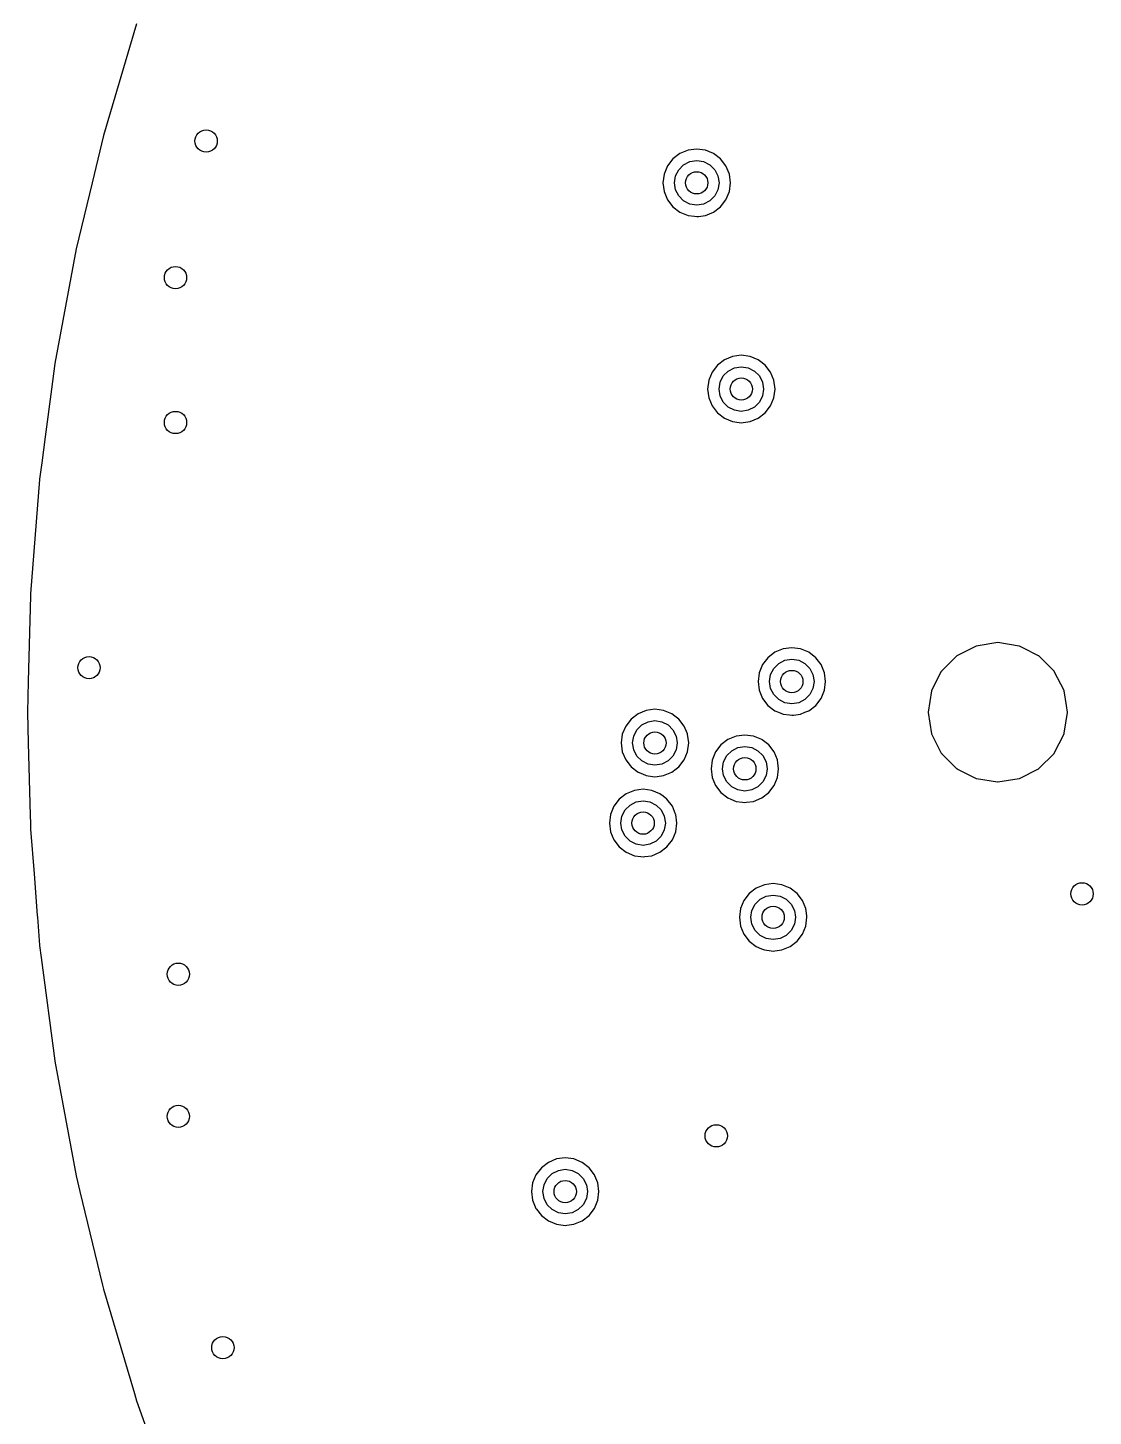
# Model space of a CAD drawing. Extents: x -1.57 to 1.57, y -1.57 to 1.57.
# Drawn here: x -1.575 to -0.822, y -0.497 to 0.484 of the extents above; entities that cross this region are included whole.
import ezdxf

# ---------------------------------------------------------------- set-up
doc = ezdxf.new("R2010")
doc.units = 0
doc.header["$MEASUREMENT"] = 0
doc.layers.add('BLACK', color=7, linetype='CONTINUOUS')

msp = doc.modelspace()

# ---------------------------------------------------------------- linework, layer by layer
at = {"layer": 'BLACK', "linetype": 'CONTINUOUS'}
for p, q in [((-1.52111, 0.40763), (-1.49772, 0.48659)), ((-1.52918, 0.37402), (-1.52113, 0.40754)), ((-1.52113, 0.40754), (-1.52111, 0.40763)), ((-1.11429, 0.39467), (-1.11922, 0.39088)), ((-1.11428, 0.39467), (-1.11429, 0.39467)), ((-1.10853, 0.39705), (-1.11428, 0.39467)), ((-1.10236, 0.39786), (-1.10853, 0.39705)), ((-1.10853, 0.39705), (-1.10853, 0.39705)), ((-1.09619, 0.39705), (-1.10236, 0.39786)), ((-1.10236, 0.39786), (-1.10236, 0.39786)), ((-1.09044, 0.39467), (-1.09619, 0.39705)), ((-1.09619, 0.39705), (-1.09619, 0.39705)), ((-1.0855, 0.39088), (-1.09044, 0.39467)), ((-1.12301, 0.38594), (-1.1254, 0.38019)), ((-1.11922, 0.39088), (-1.12301, 0.38594)), ((-1.12301, 0.38594), (-1.12301, 0.38594)), ((-1.11922, 0.39088), (-1.11922, 0.39088)), ((-1.11734, 0.37888), (-1.1151, 0.38327)), ((-1.1151, 0.38327), (-1.11162, 0.38676)), ((-1.11162, 0.38676), (-1.10723, 0.38899)), ((-1.10723, 0.38899), (-1.10236, 0.38976)), ((-1.10236, 0.38976), (-1.0975, 0.38899)), ((-1.0975, 0.38899), (-1.09311, 0.38676)), ((-1.09311, 0.38676), (-1.08962, 0.38327)), ((-1.08962, 0.38327), (-1.08738, 0.37888)), ((-1.08171, 0.38594), (-1.0855, 0.39088)), ((-1.0855, 0.39088), (-1.0855, 0.39088)), ((-1.0855, 0.39088), (-1.0855, 0.39088)), ((-1.0855, 0.39088), (-1.0855, 0.39088)), ((-1.0855, 0.39088), (-1.0855, 0.39088)), ((-1.07933, 0.38019), (-1.08171, 0.38594)), ((-1.08171, 0.38594), (-1.08171, 0.38594)), ((-1.54036, 0.32747), (-1.52918, 0.37402)), ((-1.1254, 0.38019), (-1.12621, 0.37402)), ((-1.12621, 0.37402), (-1.12621, 0.37402)), ((-1.12621, 0.37402), (-1.1254, 0.36784)), ((-1.1254, 0.38019), (-1.1254, 0.38019)), ((-1.11811, 0.37402), (-1.11734, 0.37888)), ((-1.11734, 0.36915), (-1.11811, 0.37402)), ((-1.08738, 0.37888), (-1.08661, 0.37402)), ((-1.08661, 0.37402), (-1.08738, 0.36915)), ((-1.07852, 0.37402), (-1.07933, 0.38019)), ((-1.07933, 0.36784), (-1.07852, 0.37402)), ((-1.1254, 0.36784), (-1.1254, 0.36784)), ((-1.1254, 0.36784), (-1.12301, 0.36209)), ((-1.1151, 0.36476), (-1.11734, 0.36915)), ((-1.11162, 0.36128), (-1.1151, 0.36476)), ((-1.08962, 0.36476), (-1.09311, 0.36128)), ((-1.08738, 0.36915), (-1.08962, 0.36476)), ((-1.08171, 0.36209), (-1.07933, 0.36784)), ((-1.12301, 0.36209), (-1.12301, 0.36209)), ((-1.12301, 0.36209), (-1.12301, 0.36209)), ((-1.12301, 0.36209), (-1.11922, 0.35715)), ((-1.11922, 0.35715), (-1.11429, 0.35336)), ((-1.11429, 0.35336), (-1.10853, 0.35098)), ((-1.10723, 0.35904), (-1.11162, 0.36128)), ((-1.10236, 0.35827), (-1.10723, 0.35904)), ((-1.0975, 0.35904), (-1.10236, 0.35827)), ((-1.09311, 0.36128), (-1.0975, 0.35904)), ((-1.09619, 0.35098), (-1.09044, 0.35336)), ((-1.09044, 0.35336), (-1.0855, 0.35715)), ((-1.0855, 0.35715), (-1.08171, 0.36209)), ((-1.10853, 0.35098), (-1.10391, 0.35037)), ((-1.10391, 0.35037), (-1.10236, 0.35017)), ((-1.10236, 0.35017), (-1.10113, 0.35033)), ((-1.10236, 0.35017), (-1.10236, 0.35017)), ((-1.10236, 0.35017), (-1.10236, 0.35017)), ((-1.10113, 0.35033), (-1.09619, 0.35098)), ((-1.55539, 0.2464), (-1.54038, 0.32737)), ((-1.54038, 0.32737), (-1.54036, 0.32747)), ((-1.55776, 0.22835), (-1.5554, 0.2463)), ((-1.5554, 0.2463), (-1.55539, 0.2464)), ((-1.08279, 0.249), (-1.08773, 0.24521)), ((-1.07704, 0.25138), (-1.08279, 0.249)), ((-1.08279, 0.249), (-1.08279, 0.249)), ((-1.07087, 0.25219), (-1.07704, 0.25138)), ((-1.07704, 0.25138), (-1.07704, 0.25138)), ((-1.06469, 0.25138), (-1.07087, 0.25219)), ((-1.07087, 0.25219), (-1.07087, 0.25219)), ((-1.05894, 0.249), (-1.06469, 0.25138)), ((-1.06469, 0.25138), (-1.06469, 0.25138)), ((-1.05796, 0.24824), (-1.05894, 0.249)), ((-1.05894, 0.249), (-1.05894, 0.249)), ((-1.05894, 0.249), (-1.05894, 0.249)), ((-1.054, 0.24521), (-1.05796, 0.24824)), ((-1.09152, 0.24027), (-1.0939, 0.23452)), ((-1.08773, 0.24521), (-1.09152, 0.24027)), ((-1.09152, 0.24027), (-1.09152, 0.24027)), ((-1.08773, 0.24521), (-1.08773, 0.24521)), ((-1.08584, 0.23321), (-1.08361, 0.2376)), ((-1.08361, 0.2376), (-1.08012, 0.24109)), ((-1.08012, 0.24109), (-1.07573, 0.24332)), ((-1.07573, 0.24332), (-1.07087, 0.24409)), ((-1.07087, 0.24409), (-1.066, 0.24332)), ((-1.066, 0.24332), (-1.06161, 0.24109)), ((-1.06161, 0.24109), (-1.05813, 0.2376)), ((-1.05813, 0.2376), (-1.05589, 0.23321)), ((-1.05022, 0.24027), (-1.054, 0.24521)), ((-1.054, 0.24521), (-1.054, 0.24521)), ((-1.054, 0.24521), (-1.054, 0.24521)), ((-1.054, 0.24521), (-1.054, 0.24521)), ((-1.054, 0.24521), (-1.054, 0.24521)), ((-1.04783, 0.23452), (-1.05022, 0.24027)), ((-1.05022, 0.24027), (-1.05022, 0.24027)), ((-1.56221, 0.1946), (-1.55776, 0.22835)), ((-1.0939, 0.23452), (-1.09471, 0.22835)), ((-1.09471, 0.22835), (-1.09471, 0.22835)), ((-1.09471, 0.22835), (-1.0939, 0.22218)), ((-1.0939, 0.23452), (-1.0939, 0.23452)), ((-1.08661, 0.22835), (-1.08584, 0.23321)), ((-1.08584, 0.22348), (-1.08661, 0.22835)), ((-1.05589, 0.23321), (-1.05512, 0.22835)), ((-1.05512, 0.22835), (-1.05589, 0.22348)), ((-1.04702, 0.22835), (-1.04783, 0.23452)), ((-1.04783, 0.22218), (-1.04702, 0.22831)), ((-1.04702, 0.22831), (-1.04702, 0.22835)), ((-1.0939, 0.22218), (-1.0939, 0.22218)), ((-1.0939, 0.22218), (-1.09152, 0.21642)), ((-1.09152, 0.21642), (-1.09152, 0.21642)), ((-1.09152, 0.21642), (-1.08799, 0.21183)), ((-1.08361, 0.21909), (-1.08584, 0.22348)), ((-1.08012, 0.21561), (-1.08361, 0.21909)), ((-1.05813, 0.21909), (-1.06161, 0.21561)), ((-1.05589, 0.22348), (-1.05813, 0.21909)), ((-1.054, 0.21149), (-1.05022, 0.21642)), ((-1.05022, 0.21642), (-1.04783, 0.22218)), ((-1.08799, 0.21183), (-1.08773, 0.21149)), ((-1.08773, 0.21149), (-1.08279, 0.20769)), ((-1.08279, 0.20769), (-1.07704, 0.20531)), ((-1.07573, 0.21337), (-1.08012, 0.21561)), ((-1.07087, 0.2126), (-1.07573, 0.21337)), ((-1.066, 0.21337), (-1.07087, 0.2126)), ((-1.06161, 0.21561), (-1.066, 0.21337)), ((-1.06469, 0.20531), (-1.05894, 0.20769)), ((-1.05894, 0.20769), (-1.054, 0.21149)), ((-1.07704, 0.20531), (-1.07241, 0.2047)), ((-1.07241, 0.2047), (-1.07087, 0.2045)), ((-1.07087, 0.2045), (-1.06963, 0.20466)), ((-1.07087, 0.2045), (-1.07087, 0.2045)), ((-1.07087, 0.2045), (-1.07087, 0.2045)), ((-1.06963, 0.20466), (-1.06469, 0.20531)), ((-1.56463, 0.1762), (-1.56221, 0.1946)), ((-1.56615, 0.16466), (-1.56463, 0.1762)), ((-1.57253, 0.08368), (-1.56616, 0.16456)), ((-1.56616, 0.16456), (-1.56615, 0.16466)), ((-1.57421, 0.02173), (-1.57263, 0.08237)), ((-1.57263, 0.08237), (-1.57262, 0.08247)), ((-1.57262, 0.08247), (-1.57253, 0.08368)), ((-0.88983, 0.04922), (-0.90491, 0.04683)), ((-0.88976, 0.04924), (-0.88983, 0.04922)), ((-0.88969, 0.04922), (-0.88976, 0.04924)), ((-0.87462, 0.04683), (-0.88969, 0.04922)), ((-1.04716, 0.04238), (-1.0521, 0.03859)), ((-1.04141, 0.04477), (-1.04716, 0.04238)), ((-1.04716, 0.04238), (-1.04716, 0.04238)), ((-1.03524, 0.04558), (-1.04141, 0.04477)), ((-1.04141, 0.04477), (-1.04141, 0.04477)), ((-1.02906, 0.04477), (-1.03524, 0.04558)), ((-1.03524, 0.04558), (-1.03524, 0.04558)), ((-1.02331, 0.04238), (-1.02906, 0.04477)), ((-1.02906, 0.04477), (-1.02906, 0.04477)), ((-1.01837, 0.03859), (-1.02331, 0.04238)), ((-0.91875, 0.03978), (-0.92955, 0.02899)), ((-0.9187, 0.03983), (-0.91875, 0.03978)), ((-0.91864, 0.03986), (-0.9187, 0.03983)), ((-0.9187, 0.03983), (-0.9187, 0.03983)), ((-0.90504, 0.04679), (-0.91864, 0.03986)), ((-0.90499, 0.04682), (-0.90504, 0.04679)), ((-0.90498, 0.04682), (-0.90499, 0.04682)), ((-0.90497, 0.04683), (-0.90498, 0.04682)), ((-0.90491, 0.04683), (-0.90497, 0.04683)), ((-0.87455, 0.04683), (-0.87462, 0.04683)), ((-0.87455, 0.04682), (-0.87455, 0.04683)), ((-0.87454, 0.04682), (-0.87455, 0.04682)), ((-0.87448, 0.04679), (-0.87454, 0.04682)), ((-0.87213, 0.04559), (-0.87448, 0.04679)), ((-0.8609, 0.03987), (-0.87213, 0.04559)), ((-0.86082, 0.03983), (-0.8609, 0.03987)), ((-0.86077, 0.03977), (-0.86082, 0.03983)), ((-0.86037, 0.03937), (-0.86077, 0.03977)), ((-0.86032, 0.03932), (-0.86037, 0.03937)), ((-0.84999, 0.02899), (-0.86032, 0.03932)), ((-1.05589, 0.03366), (-1.05827, 0.0279)), ((-1.0521, 0.03859), (-1.05589, 0.03366)), ((-1.05589, 0.03366), (-1.05589, 0.03366)), ((-1.0521, 0.03859), (-1.0521, 0.03859)), ((-1.05021, 0.0266), (-1.04798, 0.03099)), ((-1.04798, 0.03099), (-1.04449, 0.03447)), ((-1.04449, 0.03447), (-1.0401, 0.03671)), ((-1.0401, 0.03671), (-1.03524, 0.03748)), ((-1.03524, 0.03748), (-1.03037, 0.03671)), ((-1.03037, 0.03671), (-1.02598, 0.03447)), ((-1.02598, 0.03447), (-1.0225, 0.03099)), ((-1.0225, 0.03099), (-1.02026, 0.0266)), ((-1.01459, 0.03366), (-1.01837, 0.03859)), ((-1.01837, 0.03859), (-1.01837, 0.03859)), ((-1.01837, 0.03859), (-1.01837, 0.03859)), ((-1.01837, 0.03859), (-1.01837, 0.03859)), ((-1.01837, 0.03859), (-1.01837, 0.03859)), ((-1.0122, 0.0279), (-1.01459, 0.03366)), ((-1.01459, 0.03366), (-1.01459, 0.03366)), ((-1.57478, 0.00005), (-1.57421, 0.02173)), ((-1.05827, 0.0279), (-1.05908, 0.02173)), ((-1.05908, 0.02173), (-1.05908, 0.02173)), ((-1.05908, 0.02173), (-1.05827, 0.01556)), ((-1.05827, 0.0279), (-1.05827, 0.0279)), ((-1.05098, 0.02173), (-1.05021, 0.0266)), ((-1.05021, 0.01687), (-1.05098, 0.02173)), ((-1.02026, 0.0266), (-1.01949, 0.02173)), ((-1.01949, 0.02173), (-1.02026, 0.01687)), ((-1.01139, 0.02173), (-1.0122, 0.0279)), ((-1.0122, 0.0279), (-1.0122, 0.0279)), ((-1.0122, 0.01556), (-1.01139, 0.02173)), ((-0.92963, 0.02887), (-0.93655, 0.01528)), ((-0.9296, 0.02893), (-0.92963, 0.02887)), ((-0.92955, 0.02899), (-0.9296, 0.02894)), ((-0.9296, 0.02894), (-0.9296, 0.02893)), ((-0.84993, 0.02894), (-0.84999, 0.02899)), ((-0.84989, 0.02886), (-0.84993, 0.02894)), ((-0.84993, 0.02894), (-0.84993, 0.02894)), ((-0.84298, 0.01529), (-0.84989, 0.02886)), ((-1.05827, 0.01556), (-1.05827, 0.01556)), ((-1.05827, 0.01556), (-1.05589, 0.00981)), ((-1.05589, 0.00981), (-1.05589, 0.00981)), ((-1.05589, 0.00981), (-1.05589, 0.00981)), ((-1.05589, 0.00981), (-1.0521, 0.00487)), ((-1.04798, 0.01248), (-1.05021, 0.01687)), ((-1.04449, 0.00899), (-1.04798, 0.01248)), ((-1.0225, 0.01248), (-1.02598, 0.00899)), ((-1.02026, 0.01687), (-1.0225, 0.01248)), ((-1.01837, 0.00487), (-1.01459, 0.00981)), ((-1.01459, 0.00981), (-1.0122, 0.01556)), ((-0.9366, 0.01514), (-0.93899, 0.00007)), ((-0.93659, 0.0152), (-0.9366, 0.01514)), ((-0.93658, 0.01523), (-0.93659, 0.01521)), ((-0.93659, 0.01521), (-0.93659, 0.0152)), ((-0.93655, 0.01528), (-0.93658, 0.01523)), ((-0.84294, 0.01522), (-0.84298, 0.01529)), ((-0.84294, 0.01521), (-0.84294, 0.01522)), ((-0.84293, 0.01513), (-0.84294, 0.01521)), ((-0.8413, 0.00487), (-0.84293, 0.01513)), ((-1.57478, -0.00005), (-1.57478, 0.00005)), ((-1.13806, 0.00138), (-1.14381, -0.001)), ((-1.13189, 0.00219), (-1.13806, 0.00138)), ((-1.13806, 0.00138), (-1.13806, 0.00138)), ((-1.12572, 0.00138), (-1.13189, 0.00219)), ((-1.13189, 0.00219), (-1.13189, 0.00219)), ((-1.11997, -0.001), (-1.12572, 0.00138)), ((-1.12572, 0.00138), (-1.12572, 0.00138)), ((-1.0521, 0.00487), (-1.04716, 0.00108)), ((-1.04716, 0.00108), (-1.04716, 0.00108)), ((-1.04716, 0.00108), (-1.04716, 0.00108)), ((-1.04716, 0.00108), (-1.04455, 0)), ((-1.0401, 0.00675), (-1.04449, 0.00899)), ((-1.03524, 0.00598), (-1.0401, 0.00675)), ((-1.03037, 0.00675), (-1.03524, 0.00598)), ((-1.02598, 0.00899), (-1.03037, 0.00675)), ((-1.02592, 0), (-1.02331, 0.00108)), ((-1.02331, 0.00108), (-1.01837, 0.00487)), ((-0.93899, 0.00007), (-0.939, 0)), ((-0.84054, 0.00008), (-0.8413, 0.00487)), ((-0.84053, 0.00001), (-0.84054, 0.00008)), ((-0.84053, -0.00001), (-0.84053, 0.00001)), ((-1.57422, -0.02165), (-1.57478, -0.00005)), ((-1.15254, -0.00973), (-1.15492, -0.01548)), ((-1.14875, -0.00479), (-1.15254, -0.00973)), ((-1.15254, -0.00973), (-1.15254, -0.00973)), ((-1.14381, -0.001), (-1.14875, -0.00479)), ((-1.14875, -0.00479), (-1.14875, -0.00479)), ((-1.14463, -0.0124), (-1.14115, -0.00891)), ((-1.14381, -0.001), (-1.14381, -0.001)), ((-1.14115, -0.00891), (-1.13676, -0.00668)), ((-1.13676, -0.00668), (-1.13189, -0.00591)), ((-1.13189, -0.00591), (-1.12702, -0.00668)), ((-1.12702, -0.00668), (-1.12263, -0.00891)), ((-1.12263, -0.00891), (-1.11915, -0.0124)), ((-1.11783, -0.00264), (-1.11997, -0.001)), ((-1.11997, -0.001), (-1.11997, -0.001)), ((-1.11997, -0.001), (-1.11997, -0.001)), ((-1.11503, -0.00479), (-1.11783, -0.00264)), ((-1.11124, -0.00973), (-1.11503, -0.00479)), ((-1.11503, -0.00479), (-1.11503, -0.00479)), ((-1.11503, -0.00479), (-1.11503, -0.00479)), ((-1.11503, -0.00479), (-1.11503, -0.00479)), ((-1.11503, -0.00479), (-1.11503, -0.00479)), ((-1.10897, -0.01521), (-1.11124, -0.00973)), ((-1.11124, -0.00973), (-1.11124, -0.00973)), ((-1.04455, 0), (-1.04141, -0.0013)), ((-1.04141, -0.0013), (-1.03678, -0.00191)), ((-1.03678, -0.00191), (-1.03524, -0.00211)), ((-1.03524, -0.00211), (-1.034, -0.00195)), ((-1.03524, -0.00211), (-1.03524, -0.00211)), ((-1.03524, -0.00211), (-1.03524, -0.00211)), ((-1.034, -0.00195), (-1.02906, -0.0013)), ((-1.02906, -0.0013), (-1.02592, 0)), ((-0.939, 0), (-0.93899, -0.00007)), ((-0.93899, -0.00007), (-0.9366, -0.01512)), ((-0.84285, -0.01463), (-0.84054, -0.00008)), ((-0.84054, -0.00008), (-0.84053, -0.00001)), ((-1.15492, -0.01548), (-1.15574, -0.02165)), ((-1.15492, -0.01548), (-1.15492, -0.01548)), ((-1.14764, -0.02165), (-1.14687, -0.01679)), ((-1.14687, -0.01679), (-1.14463, -0.0124)), ((-1.11915, -0.0124), (-1.11691, -0.01679)), ((-1.11691, -0.01679), (-1.11614, -0.02165)), ((-1.10886, -0.01548), (-1.10897, -0.01521)), ((-1.10804, -0.02165), (-1.10886, -0.01548)), ((-1.08034, -0.01924), (-1.08528, -0.02303)), ((-1.07459, -0.01685), (-1.08034, -0.01924)), ((-1.08034, -0.01924), (-1.08034, -0.01924)), ((-1.06842, -0.01604), (-1.07459, -0.01685)), ((-1.07459, -0.01685), (-1.07459, -0.01685)), ((-1.06224, -0.01685), (-1.06842, -0.01604)), ((-1.06842, -0.01604), (-1.06842, -0.01604)), ((-1.05649, -0.01924), (-1.06224, -0.01685)), ((-1.06224, -0.01685), (-1.06224, -0.01685)), ((-1.05605, -0.01957), (-1.05649, -0.01924)), ((-1.05649, -0.01924), (-1.05649, -0.01924)), ((-1.05649, -0.01924), (-1.05649, -0.01924)), ((-1.05155, -0.02303), (-1.05605, -0.01957)), ((-0.9366, -0.01512), (-0.9366, -0.01514)), ((-0.9366, -0.01514), (-0.93659, -0.01521)), ((-0.93659, -0.01521), (-0.93659, -0.01521)), ((-0.93659, -0.01521), (-0.93659, -0.01522)), ((-0.93659, -0.01522), (-0.93655, -0.01528)), ((-0.93655, -0.01528), (-0.92963, -0.02887)), ((-0.84989, -0.02886), (-0.84298, -0.0153)), ((-0.84298, -0.0153), (-0.84294, -0.01523)), ((-0.84294, -0.0152), (-0.84293, -0.01512)), ((-0.84294, -0.01523), (-0.84294, -0.0152)), ((-0.84293, -0.01512), (-0.84285, -0.01463)), ((-1.57288, -0.07287), (-1.57422, -0.02165)), ((-1.15574, -0.02165), (-1.15574, -0.02165)), ((-1.15574, -0.02165), (-1.15492, -0.02783)), ((-1.15492, -0.02783), (-1.15492, -0.02783)), ((-1.15492, -0.02783), (-1.15254, -0.03358)), ((-1.14687, -0.02652), (-1.14764, -0.02165)), ((-1.14463, -0.03091), (-1.14687, -0.02652)), ((-1.11691, -0.02652), (-1.11915, -0.03091)), ((-1.11614, -0.02165), (-1.11691, -0.02652)), ((-1.11124, -0.03358), (-1.10886, -0.02783)), ((-1.10886, -0.02783), (-1.10804, -0.02165)), ((-1.08907, -0.02797), (-1.09145, -0.03372)), ((-1.08528, -0.02303), (-1.08907, -0.02797)), ((-1.08907, -0.02797), (-1.08907, -0.02797)), ((-1.08528, -0.02303), (-1.08528, -0.02303)), ((-1.08116, -0.03063), (-1.07767, -0.02715)), ((-1.07767, -0.02715), (-1.07328, -0.02491)), ((-1.07328, -0.02491), (-1.06842, -0.02414)), ((-1.06842, -0.02414), (-1.06355, -0.02491)), ((-1.06355, -0.02491), (-1.05916, -0.02715)), ((-1.05916, -0.02715), (-1.05568, -0.03063)), ((-1.04776, -0.02797), (-1.05155, -0.02303)), ((-1.05155, -0.02303), (-1.05155, -0.02303)), ((-1.05155, -0.02303), (-1.05155, -0.02303)), ((-1.05155, -0.02303), (-1.05155, -0.02303)), ((-1.05155, -0.02303), (-1.05155, -0.02303)), ((-1.04544, -0.03358), (-1.04776, -0.02797)), ((-1.04776, -0.02797), (-1.04776, -0.02797)), ((-0.92963, -0.02887), (-0.9296, -0.02894)), ((-0.9296, -0.02894), (-0.92954, -0.02899)), ((-0.92954, -0.02899), (-0.92659, -0.03195)), ((-0.86076, -0.03977), (-0.84999, -0.029)), ((-0.84999, -0.029), (-0.84994, -0.02895)), ((-0.84994, -0.02895), (-0.84992, -0.02893)), ((-0.84992, -0.02893), (-0.84989, -0.02886)), ((-1.15254, -0.03358), (-1.15254, -0.03358)), ((-1.15254, -0.03358), (-1.1494, -0.03767)), ((-1.1494, -0.03767), (-1.14875, -0.03852)), ((-1.14875, -0.03852), (-1.14381, -0.0423)), ((-1.14115, -0.03439), (-1.14463, -0.03091)), ((-1.13676, -0.03663), (-1.14115, -0.03439)), ((-1.13189, -0.0374), (-1.13676, -0.03663)), ((-1.12702, -0.03663), (-1.13189, -0.0374)), ((-1.12263, -0.03439), (-1.12702, -0.03663)), ((-1.11915, -0.03091), (-1.12263, -0.03439)), ((-1.11682, -0.03989), (-1.11503, -0.03852)), ((-1.11503, -0.03852), (-1.11124, -0.03358)), ((-1.09145, -0.03372), (-1.09226, -0.03989)), ((-1.09145, -0.03372), (-1.09145, -0.03372)), ((-1.08416, -0.03989), (-1.08339, -0.03502)), ((-1.08339, -0.03502), (-1.08116, -0.03063)), ((-1.05568, -0.03063), (-1.05344, -0.03502)), ((-1.05344, -0.03502), (-1.05267, -0.03989)), ((-1.04538, -0.03372), (-1.04544, -0.03358)), ((-1.04513, -0.03564), (-1.04538, -0.03372)), ((-1.04458, -0.03983), (-1.04513, -0.03564)), ((-0.92659, -0.03195), (-0.91916, -0.03938)), ((-1.14381, -0.0423), (-1.14381, -0.0423)), ((-1.14381, -0.0423), (-1.14381, -0.0423)), ((-1.14381, -0.0423), (-1.14075, -0.04357)), ((-1.14075, -0.04357), (-1.13806, -0.04469)), ((-1.13806, -0.04469), (-1.13359, -0.04528)), ((-1.13359, -0.04528), (-1.13189, -0.0455)), ((-1.13189, -0.0455), (-1.13019, -0.04528)), ((-1.13189, -0.0455), (-1.13189, -0.0455)), ((-1.13189, -0.0455), (-1.13189, -0.0455)), ((-1.13019, -0.04528), (-1.12572, -0.04469)), ((-1.12572, -0.04469), (-1.11997, -0.0423)), ((-1.11997, -0.0423), (-1.11682, -0.03989)), ((-1.09226, -0.03989), (-1.09226, -0.03989)), ((-1.09226, -0.03989), (-1.09145, -0.04606)), ((-1.09145, -0.04606), (-1.09145, -0.04606)), ((-1.09145, -0.04606), (-1.08907, -0.05181)), ((-1.08339, -0.04475), (-1.08416, -0.03989)), ((-1.08116, -0.04914), (-1.08339, -0.04475)), ((-1.05344, -0.04475), (-1.05568, -0.04914)), ((-1.05267, -0.03989), (-1.05344, -0.04475)), ((-1.04776, -0.05181), (-1.04538, -0.04606)), ((-1.04538, -0.04606), (-1.04457, -0.03989)), ((-1.04457, -0.03989), (-1.04458, -0.03983)), ((-0.91916, -0.03938), (-0.91876, -0.03977)), ((-0.91876, -0.03977), (-0.9187, -0.03983)), ((-0.9187, -0.03983), (-0.9187, -0.03983)), ((-0.9187, -0.03983), (-0.91863, -0.03987)), ((-0.91863, -0.03987), (-0.90505, -0.04678)), ((-0.90505, -0.04678), (-0.90498, -0.04683)), ((-0.90498, -0.04683), (-0.9049, -0.04684)), ((-0.9049, -0.04684), (-0.89002, -0.04919)), ((-0.88968, -0.04922), (-0.87463, -0.04684)), ((-0.87463, -0.04684), (-0.87455, -0.04683)), ((-0.87455, -0.04683), (-0.87454, -0.04682)), ((-0.87454, -0.04682), (-0.87447, -0.04678)), ((-0.87447, -0.04678), (-0.86091, -0.03987)), ((-0.86091, -0.03987), (-0.86084, -0.03984)), ((-0.86084, -0.03984), (-0.86082, -0.03982)), ((-0.86082, -0.03982), (-0.86076, -0.03977)), ((-1.15216, -0.05762), (-1.1571, -0.06141)), ((-1.14641, -0.05523), (-1.15216, -0.05762)), ((-1.15216, -0.05762), (-1.15216, -0.05762)), ((-1.14024, -0.05442), (-1.14641, -0.05523)), ((-1.14641, -0.05523), (-1.14641, -0.05523)), ((-1.13406, -0.05523), (-1.14024, -0.05442)), ((-1.14024, -0.05442), (-1.14024, -0.05442)), ((-1.12831, -0.05762), (-1.13406, -0.05523)), ((-1.13406, -0.05523), (-1.13406, -0.05523)), ((-1.12618, -0.05926), (-1.12831, -0.05762)), ((-1.12831, -0.05762), (-1.12831, -0.05762)), ((-1.12831, -0.05762), (-1.12831, -0.05762)), ((-1.08907, -0.05181), (-1.08907, -0.05181)), ((-1.08907, -0.05181), (-1.08528, -0.05675)), ((-1.08528, -0.05675), (-1.08528, -0.05675)), ((-1.08528, -0.05675), (-1.08034, -0.06054)), ((-1.07767, -0.05263), (-1.08116, -0.04914)), ((-1.07328, -0.05487), (-1.07767, -0.05263)), ((-1.06842, -0.05564), (-1.07328, -0.05487)), ((-1.06355, -0.05487), (-1.06842, -0.05564)), ((-1.05916, -0.05263), (-1.06355, -0.05487)), ((-1.05568, -0.04914), (-1.05916, -0.05263)), ((-1.05649, -0.06054), (-1.05155, -0.05675)), ((-1.05155, -0.05675), (-1.04776, -0.05181)), ((-0.89002, -0.04919), (-0.88984, -0.04922)), ((-0.88984, -0.04922), (-0.88977, -0.04923)), ((-0.88977, -0.04923), (-0.88975, -0.04923)), ((-0.88975, -0.04923), (-0.88968, -0.04922)), ((-1.16089, -0.06634), (-1.16327, -0.0721)), ((-1.1571, -0.06141), (-1.16089, -0.06634)), ((-1.16089, -0.06634), (-1.16089, -0.06634)), ((-1.1571, -0.06141), (-1.1571, -0.06141)), ((-1.15298, -0.06901), (-1.14949, -0.06553)), ((-1.14949, -0.06553), (-1.1451, -0.06329)), ((-1.1451, -0.06329), (-1.14024, -0.06252)), ((-1.14024, -0.06252), (-1.13537, -0.06329)), ((-1.13537, -0.06329), (-1.13098, -0.06553)), ((-1.13098, -0.06553), (-1.1275, -0.06901)), ((-1.12337, -0.06141), (-1.12618, -0.05926)), ((-1.11959, -0.06634), (-1.12337, -0.06141)), ((-1.12337, -0.06141), (-1.12337, -0.06141)), ((-1.12337, -0.06141), (-1.12337, -0.06141)), ((-1.12337, -0.06141), (-1.12337, -0.06141)), ((-1.12337, -0.06141), (-1.12337, -0.06141)), ((-1.1173, -0.07187), (-1.11959, -0.06634)), ((-1.11959, -0.06634), (-1.11959, -0.06634)), ((-1.08034, -0.06054), (-1.08034, -0.06054)), ((-1.08034, -0.06054), (-1.08034, -0.06054)), ((-1.08034, -0.06054), (-1.07825, -0.06141)), ((-1.07825, -0.06141), (-1.07459, -0.06292)), ((-1.07459, -0.06292), (-1.06996, -0.06353)), ((-1.06996, -0.06353), (-1.06842, -0.06373)), ((-1.06842, -0.06373), (-1.06718, -0.06357)), ((-1.06842, -0.06373), (-1.06842, -0.06373)), ((-1.06842, -0.06373), (-1.06842, -0.06373)), ((-1.06718, -0.06357), (-1.06224, -0.06292)), ((-1.06224, -0.06292), (-1.05649, -0.06054)), ((-1.57273, -0.07827), (-1.57288, -0.07287)), ((-1.57263, -0.08237), (-1.57273, -0.07827)), ((-1.16327, -0.0721), (-1.16408, -0.07827)), ((-1.16408, -0.07827), (-1.16408, -0.07827)), ((-1.16408, -0.07827), (-1.16327, -0.08444)), ((-1.16327, -0.0721), (-1.16327, -0.0721)), ((-1.15598, -0.07827), (-1.15521, -0.0734)), ((-1.15521, -0.08313), (-1.15598, -0.07827)), ((-1.15521, -0.0734), (-1.15298, -0.06901)), ((-1.1275, -0.06901), (-1.12526, -0.0734)), ((-1.12526, -0.0734), (-1.12449, -0.07827)), ((-1.12449, -0.07827), (-1.12526, -0.08313)), ((-1.1172, -0.0721), (-1.1173, -0.07187)), ((-1.11639, -0.07827), (-1.1172, -0.0721)), ((-1.1172, -0.08444), (-1.11639, -0.07827)), ((-1.57262, -0.08247), (-1.57263, -0.08237)), ((-1.57014, -0.11406), (-1.57262, -0.08247)), ((-1.16327, -0.08444), (-1.16327, -0.08444)), ((-1.16327, -0.08444), (-1.16089, -0.09019)), ((-1.15298, -0.08752), (-1.15521, -0.08313)), ((-1.14949, -0.09101), (-1.15298, -0.08752)), ((-1.1275, -0.08752), (-1.13098, -0.09101)), ((-1.12526, -0.08313), (-1.1275, -0.08752)), ((-1.11959, -0.09019), (-1.1172, -0.08444)), ((-1.16089, -0.09019), (-1.16089, -0.09019)), ((-1.16089, -0.09019), (-1.1571, -0.09513)), ((-1.1571, -0.09513), (-1.1571, -0.09513)), ((-1.1571, -0.09513), (-1.15216, -0.09892)), ((-1.1451, -0.09324), (-1.14949, -0.09101)), ((-1.14024, -0.09402), (-1.1451, -0.09324)), ((-1.13537, -0.09324), (-1.14024, -0.09402)), ((-1.13098, -0.09101), (-1.13537, -0.09324)), ((-1.12831, -0.09892), (-1.12337, -0.09513)), ((-1.12337, -0.09513), (-1.11959, -0.09019)), ((-1.15216, -0.09892), (-1.14641, -0.1013)), ((-1.14641, -0.1013), (-1.14178, -0.10191)), ((-1.14178, -0.10191), (-1.14024, -0.10211)), ((-1.14024, -0.10211), (-1.139, -0.10195)), ((-1.14024, -0.10211), (-1.14024, -0.10211)), ((-1.14024, -0.10211), (-1.14024, -0.10211)), ((-1.139, -0.10195), (-1.13406, -0.1013)), ((-1.13406, -0.1013), (-1.12831, -0.09892)), ((-1.56781, -0.14359), (-1.57014, -0.11406)), ((-1.06031, -0.12419), (-1.06525, -0.12798)), ((-1.05456, -0.12181), (-1.06031, -0.12419)), ((-1.06031, -0.12419), (-1.06031, -0.12419)), ((-1.04838, -0.121), (-1.05456, -0.12181)), ((-1.05456, -0.12181), (-1.05456, -0.12181)), ((-1.04221, -0.12181), (-1.04838, -0.121)), ((-1.04838, -0.121), (-1.04838, -0.121)), ((-1.03646, -0.12419), (-1.04221, -0.12181)), ((-1.04221, -0.12181), (-1.04221, -0.12181)), ((-1.03152, -0.12798), (-1.03646, -0.12419)), ((-1.06904, -0.13292), (-1.07142, -0.13867)), ((-1.06525, -0.12798), (-1.06904, -0.13292)), ((-1.06904, -0.13292), (-1.06904, -0.13292)), ((-1.06525, -0.12798), (-1.06525, -0.12798)), ((-1.06336, -0.13997), (-1.06113, -0.13559)), ((-1.06113, -0.13559), (-1.05764, -0.1321)), ((-1.05764, -0.1321), (-1.05325, -0.12986)), ((-1.05325, -0.12986), (-1.04838, -0.12909)), ((-1.04838, -0.12909), (-1.04352, -0.12986)), ((-1.04352, -0.12986), (-1.03913, -0.1321)), ((-1.03913, -0.1321), (-1.03564, -0.13559)), ((-1.03564, -0.13559), (-1.03341, -0.13997)), ((-1.02773, -0.13292), (-1.03152, -0.12798)), ((-1.03152, -0.12798), (-1.03152, -0.12798)), ((-1.03152, -0.12798), (-1.03152, -0.12798)), ((-1.03152, -0.12798), (-1.03152, -0.12798)), ((-1.03152, -0.12798), (-1.03152, -0.12798)), ((-1.02536, -0.13865), (-1.02773, -0.13292)), ((-1.02773, -0.13292), (-1.02773, -0.13292)), ((-1.56771, -0.14484), (-1.56781, -0.14359)), ((-1.56616, -0.16456), (-1.56771, -0.14484)), ((-1.07142, -0.13867), (-1.07223, -0.14484)), ((-1.07223, -0.14484), (-1.07223, -0.14484)), ((-1.07223, -0.14484), (-1.07142, -0.15101)), ((-1.07142, -0.13867), (-1.07142, -0.13867)), ((-1.06413, -0.14484), (-1.06336, -0.13997)), ((-1.06336, -0.14971), (-1.06413, -0.14484)), ((-1.03341, -0.13997), (-1.03264, -0.14484)), ((-1.03264, -0.14484), (-1.03341, -0.14971)), ((-1.02535, -0.13867), (-1.02536, -0.13865)), ((-1.02516, -0.14015), (-1.02535, -0.13867)), ((-1.02535, -0.15101), (-1.02454, -0.14484)), ((-1.02467, -0.14382), (-1.02516, -0.14015)), ((-1.02454, -0.14484), (-1.02467, -0.14382)), ((-1.07142, -0.15101), (-1.07142, -0.15101)), ((-1.07142, -0.15101), (-1.06904, -0.15676)), ((-1.06904, -0.15676), (-1.06904, -0.15676)), ((-1.06904, -0.15676), (-1.06525, -0.1617)), ((-1.06113, -0.1541), (-1.06336, -0.14971)), ((-1.05764, -0.15758), (-1.06113, -0.1541)), ((-1.03564, -0.1541), (-1.03913, -0.15758)), ((-1.03341, -0.14971), (-1.03564, -0.1541)), ((-1.03152, -0.1617), (-1.02773, -0.15676)), ((-1.02773, -0.15676), (-1.02535, -0.15101)), ((-1.56615, -0.16466), (-1.56616, -0.16456)), ((-1.56502, -0.17323), (-1.56615, -0.16466)), ((-1.06525, -0.1617), (-1.06525, -0.1617)), ((-1.06525, -0.1617), (-1.06031, -0.16549)), ((-1.06031, -0.16549), (-1.06031, -0.16549)), ((-1.06031, -0.16549), (-1.06031, -0.16549)), ((-1.06031, -0.16549), (-1.05653, -0.16706)), ((-1.05325, -0.15982), (-1.05764, -0.15758)), ((-1.04838, -0.16059), (-1.05325, -0.15982)), ((-1.04352, -0.15982), (-1.04838, -0.16059)), ((-1.03913, -0.15758), (-1.04352, -0.15982)), ((-1.04221, -0.16787), (-1.03646, -0.16549)), ((-1.03646, -0.16549), (-1.03152, -0.1617)), ((-1.5554, -0.2463), (-1.56502, -0.17323)), ((-1.05653, -0.16706), (-1.05456, -0.16787)), ((-1.05456, -0.16787), (-1.05113, -0.16833)), ((-1.05113, -0.16833), (-1.04838, -0.16869)), ((-1.04838, -0.16869), (-1.04715, -0.16853)), ((-1.04838, -0.16869), (-1.04838, -0.16869)), ((-1.04838, -0.16869), (-1.04838, -0.16869)), ((-1.04715, -0.16853), (-1.04221, -0.16787)), ((-1.55538, -0.2464), (-1.5554, -0.2463)), ((-1.54038, -0.32737), (-1.55538, -0.2464)), ((-1.2121, -0.32172), (-1.21589, -0.32666)), ((-1.20716, -0.31793), (-1.2121, -0.32172)), ((-1.2121, -0.32172), (-1.2121, -0.32172)), ((-1.20141, -0.31555), (-1.20716, -0.31793)), ((-1.20716, -0.31793), (-1.20716, -0.31793)), ((-1.20449, -0.32584), (-1.2001, -0.3236)), ((-1.19524, -0.31474), (-1.20141, -0.31555)), ((-1.20141, -0.31555), (-1.20141, -0.31555)), ((-1.2001, -0.3236), (-1.19524, -0.32283)), ((-1.18906, -0.31555), (-1.19524, -0.31474)), ((-1.19524, -0.31474), (-1.19524, -0.31474)), ((-1.19524, -0.32283), (-1.19037, -0.3236)), ((-1.19037, -0.3236), (-1.18598, -0.32584)), ((-1.18331, -0.31793), (-1.18906, -0.31555)), ((-1.18906, -0.31555), (-1.18906, -0.31555)), ((-1.17837, -0.32172), (-1.18331, -0.31793)), ((-1.17459, -0.32666), (-1.17837, -0.32172)), ((-1.17837, -0.32172), (-1.17837, -0.32172)), ((-1.17837, -0.32172), (-1.17837, -0.32172)), ((-1.17837, -0.32172), (-1.17837, -0.32172)), ((-1.17837, -0.32172), (-1.17837, -0.32172)), ((-1.54036, -0.32747), (-1.54038, -0.32737)), ((-1.53769, -0.33858), (-1.54036, -0.32747)), ((-1.21827, -0.33241), (-1.21908, -0.33858)), ((-1.21589, -0.32666), (-1.21827, -0.33241)), ((-1.21827, -0.33241), (-1.21827, -0.33241)), ((-1.21589, -0.32666), (-1.21589, -0.32666)), ((-1.21021, -0.33372), (-1.20798, -0.32933)), ((-1.20798, -0.32933), (-1.20449, -0.32584)), ((-1.18598, -0.32584), (-1.1825, -0.32933)), ((-1.1825, -0.32933), (-1.18026, -0.33372)), ((-1.17425, -0.32747), (-1.17459, -0.32666)), ((-1.17459, -0.32666), (-1.17459, -0.32666)), ((-1.1722, -0.33241), (-1.17425, -0.32747)), ((-1.17139, -0.33858), (-1.1722, -0.33241)), ((-1.52182, -0.40467), (-1.53769, -0.33858)), ((-1.21908, -0.33858), (-1.21908, -0.33858)), ((-1.21908, -0.33858), (-1.21827, -0.34475)), ((-1.21098, -0.33858), (-1.21021, -0.33372)), ((-1.21021, -0.34345), (-1.21098, -0.33858)), ((-1.18026, -0.33372), (-1.17949, -0.33858)), ((-1.17949, -0.33858), (-1.18026, -0.34345)), ((-1.1722, -0.34475), (-1.17139, -0.33858)), ((-1.21827, -0.34475), (-1.21827, -0.34475)), ((-1.21827, -0.34475), (-1.21589, -0.35051)), ((-1.21589, -0.35051), (-1.21589, -0.35051)), ((-1.21589, -0.35051), (-1.21556, -0.35094)), ((-1.21556, -0.35094), (-1.2121, -0.35544)), ((-1.20798, -0.34784), (-1.21021, -0.34345)), ((-1.20449, -0.35132), (-1.20798, -0.34784)), ((-1.2001, -0.35356), (-1.20449, -0.35132)), ((-1.18598, -0.35132), (-1.19037, -0.35356)), ((-1.1825, -0.34784), (-1.18598, -0.35132)), ((-1.18026, -0.34345), (-1.1825, -0.34784)), ((-1.17837, -0.35544), (-1.17459, -0.35051)), ((-1.17459, -0.35051), (-1.1722, -0.34475)), ((-1.2121, -0.35544), (-1.20716, -0.35923)), ((-1.20716, -0.35923), (-1.20141, -0.36162)), ((-1.20141, -0.36162), (-1.19678, -0.36223)), ((-1.19524, -0.35433), (-1.2001, -0.35356)), ((-1.19678, -0.36223), (-1.19524, -0.36243)), ((-1.19037, -0.35356), (-1.19524, -0.35433)), ((-1.19524, -0.36243), (-1.194, -0.36227)), ((-1.19524, -0.36243), (-1.19524, -0.36243)), ((-1.19524, -0.36243), (-1.19524, -0.36243)), ((-1.194, -0.36227), (-1.18906, -0.36162)), ((-1.18906, -0.36162), (-1.18331, -0.35923)), ((-1.18331, -0.35923), (-1.17837, -0.35544)), ((-1.52113, -0.40753), (-1.52182, -0.40467)), ((-1.52111, -0.40763), (-1.52113, -0.40753)), ((-1.52106, -0.4078), (-1.52111, -0.40763)), ((-1.49921, -0.48157), (-1.52106, -0.4078)), ((-1.49772, -0.48659), (-1.49921, -0.48157)), ((-1.49769, -0.48668), (-1.49772, -0.48659)), ((-1.47624, -0.54724), (-1.49769, -0.48668))]:
    msp.add_line(p, q, dxfattribs=at)
at = {"layer": 'BLACK'}
for centre in [(-1.44882, 0.40354), (-1.10236, 0.37402), (-1.47047, 0.30709), (-1.07087, 0.22835), (-1.47047, 0.20472), (-1.5315, 0.0315), (-1.03524, 0.02173), (-1.13189, -0.02165), (-1.06842, -0.03989), (-1.14024, -0.07827), (-0.83024, -0.12827), (-1.04838, -0.14484), (-1.4685, -0.18504), (-1.4685, -0.28543), (-1.08858, -0.29921), (-1.19524, -0.33858), (-1.43701, -0.44882)]:
    msp.add_circle(centre, 0.00787, dxfattribs=at)

doc.saveas('drawing.dxf')
